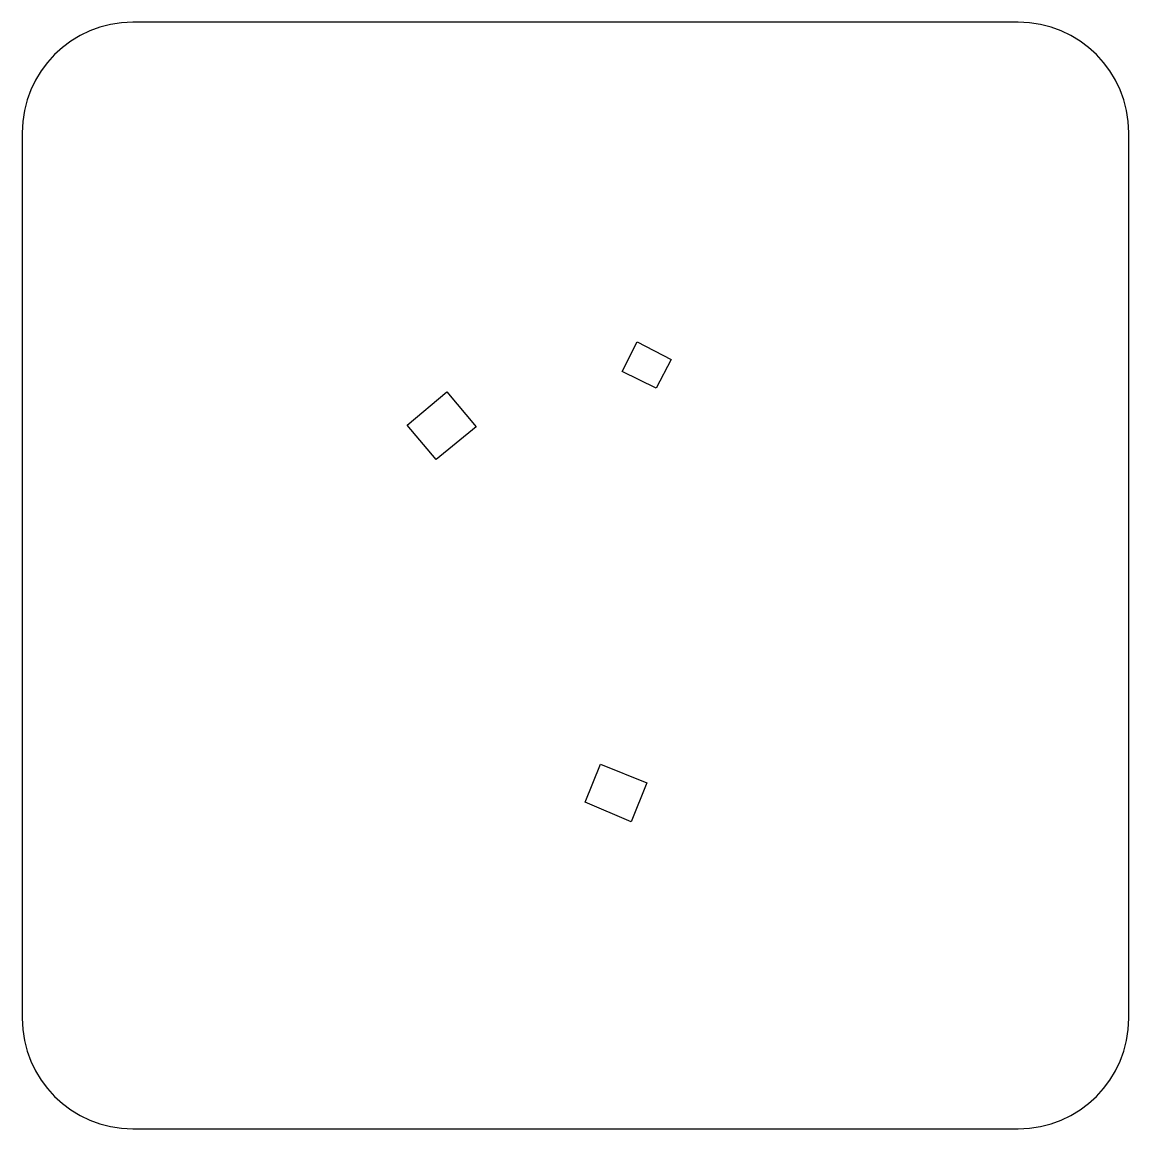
# Model space of a CAD drawing. Header units: millimetres. Extents: x -50 to 50, y -50 to 50.
import ezdxf

# ---------------------------------------------------------------- set-up
doc = ezdxf.new("R2010")
doc.units = ezdxf.units.MM
doc.layers.get('0').update_dxf_attribs({"linetype": 'CONTINUOUS'})

msp = doc.modelspace()

# ---------------------------------------------------------------- linework, layer by layer
msp.add_lwpolyline([(-50, -40, 0.41421), (-40, -50), (40, -50, 0.41421), (50, -40), (50, 40, 0.41421), (40, 50), (-40, 50, 0.41421), (-50, 40)], format="xyb", close=True)
for points in [[(7.29, 16.92), (4.21, 18.44), (5.57, 21.1), (8.63, 19.53)], [(-11.62, 16.59), (-8.98, 13.43), (-12.6, 10.49), (-15.2, 13.59)], [(5.02, -22.26), (0.87, -20.47), (2.25, -17.04), (6.45, -18.74)]]:
    msp.add_lwpolyline(points, close=True)

doc.saveas('drawing.dxf')
